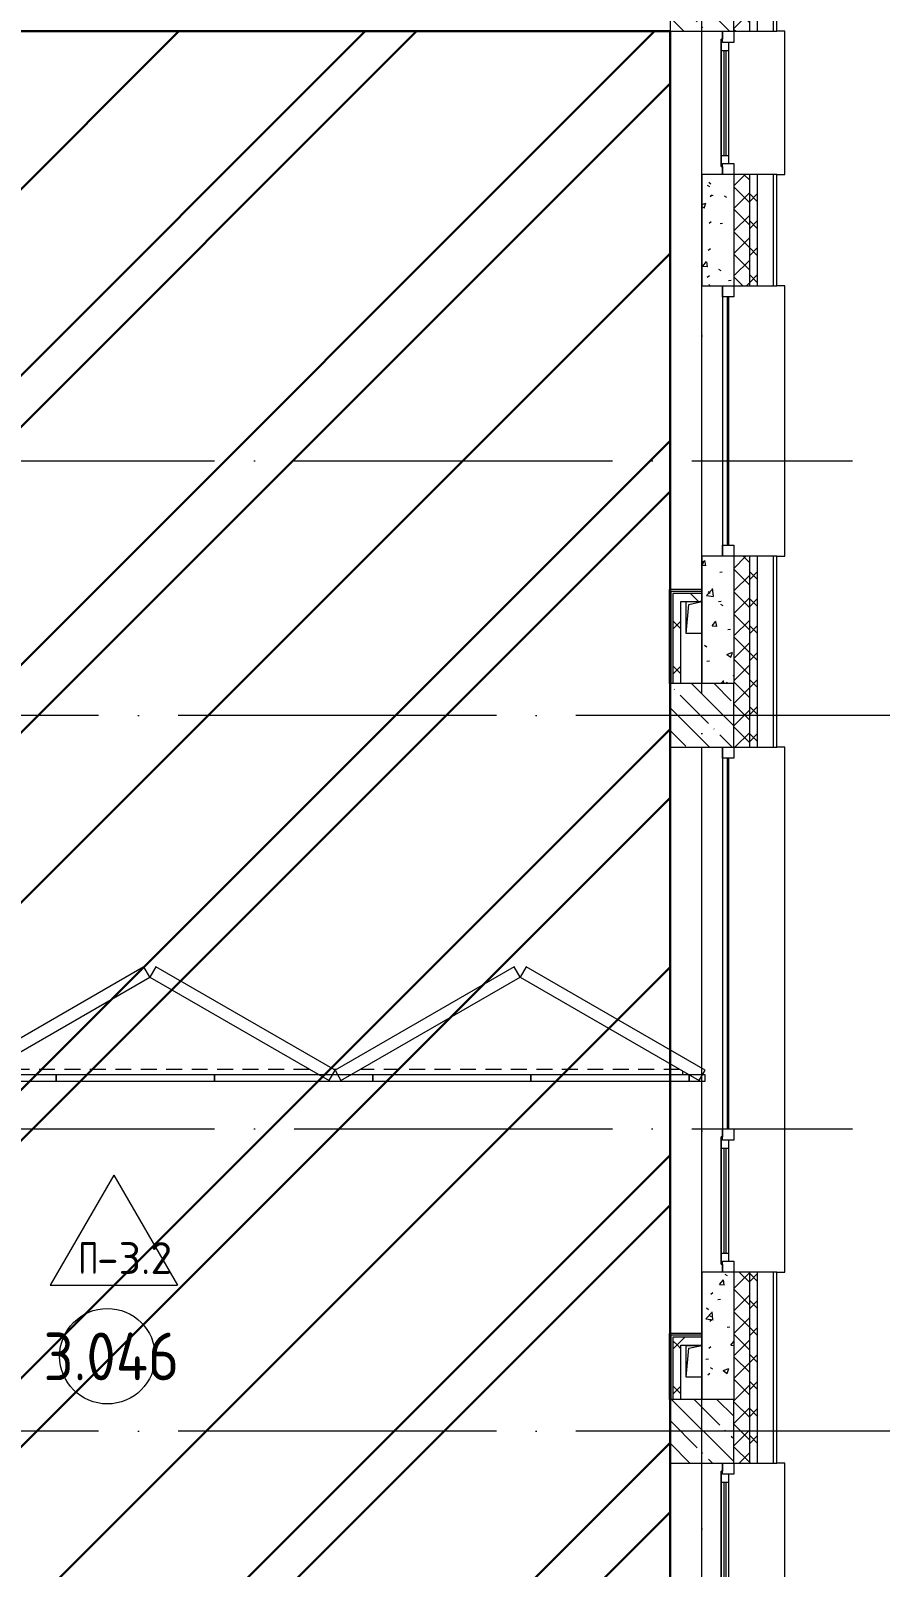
# Model space of a CAD drawing. Header units: millimetres. Extents: x -68946 to 690821, y -552984 to 293768.
# Drawn here: x 176584 to 181924, y -255286 to -245627 of the extents above; entities that cross this region are included whole.
import ezdxf

# ---------------------------------------------------------------- set-up
doc = ezdxf.new("R2010")
doc.units = ezdxf.units.MM
doc.linetypes.add('200_ШТРИХ__ш1_п0_6_', pattern=[160, 100, -60])
doc.linetypes.add('ADSK_Линия сетки', pattern=[2500, 2000, -250, 0, -250])
for name, color, linetype, lineweight in [('1.2) Стяжка 6 вып.', 30, 'Continuous', 30), ('1.3) Звуко-изол           6 вып.', 90, 'Continuous', 30), ('1.4) Стяжка 6 вып.', 30, 'Continuous', 30), ('A-AREA-____-IDEN', 250, 'Continuous', 9), ('A-DETL-GENF-OTLN', 250, 'Continuous', 5), ('A-DOOR-____-OTLN', 250, 'Continuous', 5), ('A-DOOR-FRAM-MCUT', 250, 'Continuous', 5), ('A-FLOR-____-IDEN', 250, 'Continuous', 9), ('A-FLOR-____-OTLN', 250, 'Continuous', 9), ('A-GENM-____-MCUT', 250, 'Continuous', 25), ('A-GENM-____-OTLN', 250, 'Continuous', 9), ('A-GLAZ-____-MCUT', 250, 'Continuous', 9), ('A-GLAZ-____-OTLN', 250, 'Continuous', 5), ('A-WALL-____-MCUT', 250, 'Continuous', 13), ('A-WALL-____-PATT', 250, 'Continuous', 13), ('A-WALL-FNSH-MCUT', 250, 'Continuous', 13), ('I-WALL-____-OTLN', 250, 'Continuous', 9), ('S-COLS-____-MCUT', 250, 'Continuous', 25), ('S-COLS-____-OTLN', 250, 'Continuous', 9), ('S-GRID-____-OTLN', 250, 'Continuous', 9)]:
    doc.layers.add(name, color=color, linetype=linetype, lineweight=lineweight)
doc.styles.add('ISOCPEUR_1', font='isocpeur.ttf', dxfattribs={"width": 0.9, "height": 250})
doc.styles.add('ISOCPEUR_2', font='isocpeur.ttf', dxfattribs={"height": 160})
pattern_1 = [(50, (28052.9, -258555.93), (364.3679, -31.8783), [38.1, -419.1]), (355, (28052.9, -258555.93), (-70.48585, 382.1133), [30.48, -335.28]), (100.451, (28083.27, -258558.6), (293.885, 350.2334), [32.38, -356.18]), (46.184, (28052.9, -258454.33), (542.1585, -84.0858), [57.15, -628.65]), (96.636, (28098.1, -258461.34), (474.8049, 494.8554), [48.57, -534.27]), (351.184, (28052.9, -258454.33), (474.8102, 494.85), [45.72, -502.92]), (21, (28103.7, -258479.73), (303.22847, -204.53046), [38.1, -419.1]), (326, (28103.7, -258479.73), (123.6039, 368.376), [30.48, -335.28]), (71.451, (28128.97, -258496.77), (426.8341, 163.8427), [32.38, -356.18]), (37.5, (28052.9, -258555.93), (6.17665, 169.11015), [16.764, -314.452, 16.764, -323.596, -336.55]), (37.5, (28052.9, -258555.93), (6.17665, 169.11015), [-671.576, 16.764, -319.786]), (7.5, (28052.9, -258555.93), (133.63888, 200.3615), [16.764, -177.292, 16.764, -306.832, -128.27]), (7.5, (28052.9, -258555.93), (133.63888, 200.3615), [-517.652, 16.764, -111.506]), (327.5, (27939.62, -258555.93), (271.18182, -11.45836), [16.764, -110.236, 16.764, -379.476, -525.78]), (327.5, (27939.62, -258555.93), (271.18182, -11.45836), [-523.24, 16.764, -509.016]), (317.5, (27888.82, -258555.93), (296.2585, 50.85285), [16.764, -148.336, 16.764, -246.38, -373.38]), (317.5, (27888.82, -258555.93), (296.2585, 50.85285), [-428.244, 16.764, -356.616])]
pattern_2 = [(45, (28052.9, -258555.93), (-141.42136, 141.42136), []), (135, (28052.9, -258555.93), (-141.42136, -141.42136), [])]

# ---------------------------------------------------------------- blocks, each defined once
blk = doc.blocks.new('DOR__перегородка__Прямоугольная - Вн_ДПГ_6840х3880h-31766870-АР1_Маркировочный план 3 этажа секция 2_3')
at = {"layer": 'A-DOOR-____-OTLN', "linetype": '200_ШТРИХ__ш1_п0_6_'}
for p, q in [((-7200, -65), (-7200, -40)), ((-7182.8, -75), (-5177.1, -75)), ((-5027.1, -75), (-5006.2, -75)), ((-4856.2, -75), (-2850.5, -75)), ((-2700.6, -75), (-2679.7, -75)), ((-2529.7, -75), (-520.4, -75)), ((-734.8, -198.8), (-734.8, -75)), ((-659.8, -155.5), (-659.8, -75)), ((-584.8, -112.2), (-584.8, -75)), ((-370.4, -75), (-360, -75)), ((-360, -1474.2), (-360, -40)), ((-509.8, -1474.2), (-509.8, -155.5)), ((-434.8, -1474.2), (-434.8, -112.2)), ((-734.8, -1474.2), (-734.8, -285.4)), ((-659.8, -1474.2), (-659.8, -242.1)), ((-584.8, -1474.2), (-584.8, -198.8)), ((-734.8, -1474.2), (-360, -1474.2))]:
    blk.add_line(p, q, dxfattribs=at)
at = {"layer": 'A-DOOR-FRAM-MCUT'}
for p, q in [((-7305.7, -4), (-7343.2, -69)), ((-7343.2, -69), (-6217.4, -719.1)), ((-6179.9, -654.2), (-7305.7, -4)), ((-5054.2, -4), (-6179.9, -654.2)), ((-6142.4, -719.1), (-5016.7, -69)), ((-5016.7, -69), (-5054.2, -4)), ((-4979.1, -4), (-5016.7, -69)), ((-5016.7, -69), (-3890.9, -719.1)), ((-3853.4, -654.2), (-4979.1, -4)), ((-2727.6, -4), (-3853.4, -654.2)), ((-3815.9, -719.1), (-2690.1, -69)), ((-2690.1, -69), (-2727.6, -4)), ((-2652.6, -4), (-2690.1, -69)), ((-2690.1, -69), (-1564.4, -719.1)), ((-1526.9, -654.2), (-2652.6, -4)), ((-397.5, -4), (-1523.3, -654.2)), ((-1485.8, -719.1), (-360, -69)), ((-360, -69), (-397.5, -4)), ((-6217.4, -719.1), (-6179.9, -654.2)), ((-6179.9, -654.2), (-6142.4, -719.1)), ((-3890.9, -719.1), (-3853.4, -654.2)), ((-3853.4, -654.2), (-3815.9, -719.1)), ((-1564.4, -719.1), (-1526.9, -654.2)), ((-1523.3, -654.2), (-1485.8, -719.1))]:
    blk.add_line(p, q, dxfattribs=at)
blk = doc.blocks.new('Окно_СКБ_1Ст1 - 120_Окно_СКБ_1Ст_900_ОК6Л-29019246-АР1_Маркировочный план 3 этажа секция 2_3')
at = {"layer": 'A-GLAZ-____-MCUT'}
for p, q in [((-450, -195), (-450, -125)), ((-450, -125), (-380, -125)), ((-380, -125), (-380, -195)), ((380, -155), (-380, -155)), ((-380, -155), (-380, -195)), ((-330, -205), (-330, -155)), ((330, -205), (330, -155)), ((380, -195), (380, -125)), ((380, -125), (450, -125)), ((380, -195), (380, -155)), ((450, -125), (450, -195)), ((-380, -195), (-450, -195)), ((-380, -195), (-400, -195)), ((-400, -195), (-400, -205)), ((-400, -205), (400, -205)), ((400, -205), (-400, -205)), ((450, -195), (380, -195)), ((400, -195), (380, -195)), ((400, -205), (400, -195))]:
    blk.add_line(p, q, dxfattribs=at)
at = {"layer": 'A-GLAZ-____-MCUT', "lineweight": 5}
for p, q in [((-330, -175), (330, -175)), ((330, -185), (-330, -185))]:
    blk.add_line(p, q, dxfattribs=at)
at = {"layer": 'A-GLAZ-____-OTLN'}
for p, q in [((-450, -195), (-400, -195)), ((400, -195), (450, -195))]:
    blk.add_line(p, q, dxfattribs=at)
blk = doc.blocks.new('Окно_СКБ_2Ст1 - Окно_СКБ_2Ст 3300_ОК2-29018964-АР1_Маркировочный план 3 этажа секция 2_3')
at = {"layer": 'A-GLAZ-____-MCUT'}
for p, q in [((-1650, -195), (-1650, -125)), ((-1650, -125), (-1580, -125)), ((-1580, -125), (-1580, -195)), ((750, -195), (750, -125)), ((750, -125), (820, -125)), ((820, -125), (820, -195)), ((1580, -155), (820, -155)), ((820, -155), (820, -195)), ((870, -205), (870, -155)), ((1530, -205), (1530, -155)), ((1580, -195), (1580, -125)), ((1580, -125), (1650, -125)), ((1580, -195), (1580, -155)), ((1650, -125), (1650, -195)), ((-1580, -195), (-1650, -195)), ((820, -195), (750, -195)), ((820, -195), (800, -195)), ((800, -195), (800, -205)), ((800, -205), (1600, -205)), ((1600, -205), (800, -205)), ((1650, -195), (1580, -195)), ((1600, -195), (1580, -195)), ((1600, -205), (1600, -195))]:
    blk.add_line(p, q, dxfattribs=at)
at = {"layer": 'A-GLAZ-____-MCUT', "lineweight": 5}
for p, q in [((750, -155), (-1580, -155)), ((750, -165), (-1580, -165)), ((870, -175), (1530, -175)), ((1530, -185), (870, -185))]:
    blk.add_line(p, q, dxfattribs=at)
at = {"layer": 'A-GLAZ-____-OTLN'}
for p, q in [((-1650, -195), (800, -195)), ((1600, -195), (1650, -195))]:
    blk.add_line(p, q, dxfattribs=at)
blk = doc.blocks.new('Окно_СКБ_1Ст1 - 120_Окно_СКБ_1Ст_1700_ОК19Л-29018914-АР1_Маркировочный план 3 этажа секция 2_3')
at = {"layer": 'A-GLAZ-____-MCUT'}
for p, q in [((-850, -195), (-850, -125)), ((-850, -125), (-780, -125)), ((-780, -125), (-780, -195)), ((780, -195), (780, -125)), ((780, -125), (850, -125)), ((850, -125), (850, -195)), ((-780, -195), (-850, -195)), ((850, -195), (780, -195))]:
    blk.add_line(p, q, dxfattribs=at)
at = {"layer": 'A-GLAZ-____-MCUT', "lineweight": 5}
for p, q in [((780, -155), (-780, -155)), ((780, -165), (-780, -165))]:
    blk.add_line(p, q, dxfattribs=at)
at = {"layer": 'A-GLAZ-____-OTLN'}
blk.add_line((-850, -195), (850, -195), dxfattribs=at)
blk = doc.blocks.new('WNW_Отлив1 - Отлив_металлический 2-28595994-АР1_Маркировочный план 3 этажа секция 2_3')
at = {"layer": 'A-GLAZ-____-OTLN'}
for p, q in [((850, 320), (-850, 320)), ((-850, 320), (-850, 270)), ((850, 270), (850, 320))]:
    blk.add_line(p, q, dxfattribs=at)
blk = doc.blocks.new('WNW_Отлив1 - Отлив_металлический 2-28598290-АР1_Маркировочный план 3 этажа секция 2_3')
at = {"layer": 'A-GLAZ-____-OTLN'}
for p, q in [((1650, 320), (-1650, 320)), ((-1650, 320), (-1650, 270)), ((1650, 270), (1650, 320))]:
    blk.add_line(p, q, dxfattribs=at)
blk = doc.blocks.new('WNW_Отлив1 - Отлив_металлический 2-28596055-АР1_Маркировочный план 3 этажа секция 2_3')
at = {"layer": 'A-GLAZ-____-OTLN'}
for p, q in [((450, 320), (-450, 320)), ((-450, 320), (-450, 270)), ((450, 270), (450, 320))]:
    blk.add_line(p, q, dxfattribs=at)
blk = doc.blocks.new('BSC_Колонна _Прямоугольная - 400x400-V121-АР1_Маркировочный план 3 этажа секция 2_3')
at = {"layer": 'S-COLS-____-OTLN', "lineweight": 5}
h = blk.add_hatch(dxfattribs=at)
h.set_pattern_fill('FP_96', color=256, style=0, pattern_type=2)
h.set_pattern_definition([(135, (-152749.98, -13125), (-142.56192, -142.56192), []), (135, (-152607.42, -13125), (-142.56192, -142.56192), [252.016, -50.403, 3.353, -47.05])])
h.paths.add_polyline_path([(0, -200), (200, -200), (200, 200), (-200, 200), (-200, -200), (0, -200)])
at = {"layer": 'S-COLS-____-MCUT', "lineweight": 5}
for p, q in [((200, 200), (-200, 200)), ((-200, 200), (-200, -200)), ((200, -200), (200, 200)), ((-200, -200), (200, -200))]:
    blk.add_line(p, q, dxfattribs=at)
blk = doc.blocks.new('BSC_Колонна _Прямоугольная - 400x400-V123-АР1_Маркировочный план 3 этажа секция 2_3')
at = {"layer": 'S-COLS-____-OTLN', "lineweight": 5}
h = blk.add_hatch(dxfattribs=at)
h.set_pattern_fill('FP_98', color=256, style=0, pattern_type=2)
h.set_pattern_definition([(135, (-152749.98, -8625), (-142.56192, -142.56192), []), (135, (-152607.42, -8625), (-142.56192, -142.56192), [252.016, -50.403, 3.353, -47.05])])
h.paths.add_polyline_path([(-100, -200), (200, -200), (200, 200), (-200, 200), (-200, -200)])
at = {"layer": 'S-COLS-____-MCUT', "lineweight": 5}
for p, q in [((200, 200), (-200, 200)), ((-200, 200), (-200, -200)), ((200, -200), (200, 200)), ((-200, -200), (200, -200))]:
    blk.add_line(p, q, dxfattribs=at)
blk = doc.blocks.new('BSC_Колонна _Прямоугольная - 400x400-V125-АР1_Маркировочный план 3 этажа секция 2_3')
at = {"layer": 'S-COLS-____-OTLN', "lineweight": 5}
h = blk.add_hatch(dxfattribs=at)
h.set_pattern_fill('FP_100', color=256, style=0, pattern_type=2)
h.set_pattern_definition([(135, (-152749.98, -4125), (-142.56192, -142.56192), []), (135, (-152607.42, -4125), (-142.56192, -142.56192), [252.016, -50.403, 3.353, -47.05])])
h.paths.add_polyline_path([(0, -200), (200, -200), (200, 200), (-200, 200), (-200, -200), (-65.1, -200)])
at = {"layer": 'S-COLS-____-MCUT', "lineweight": 5}
for p, q in [((200, 200), (-200, 200)), ((-200, 200), (-200, -200)), ((200, -200), (200, 200)), ((-200, -200), (200, -200))]:
    blk.add_line(p, q, dxfattribs=at)
blk = doc.blocks.new('_Wn_-As_OpeningMEP_floor__Rectangular - _Wn_-As_OpeningMEP_floor__Rectangular-34851889-АР1_Маркировочный план 3 этажа секция 2_3')
at = {"layer": 'A-DETL-GENF-OTLN', "lineweight": 5}
for p, q in [((-50, -50), (-32.3, 132.3)), ((-32.3, 132.3), (50, 150))]:
    blk.add_line(p, q, dxfattribs=at)
blk = doc.blocks.new('101_Трансформируемая перегородка - 101_Трансформируемая перегородка без двери-38025958-АР1_Маркировочный план 3 этажа секция 2_3')
at = {"layer": 'A-GENM-____-MCUT', "lineweight": 5}
for p, q in [((100, 0), (0, 0)), ((0, 0), (0, -40)), ((100, -40), (100, 0)), ((100, 0), (100, -40)), ((1094.7, 0), (100, 0)), ((2089.5, 0), (1094.7, 0)), ((1094.7, 0), (1094.7, -40)), ((1094.7, -40), (1094.7, 0)), ((3084.2, 0), (2089.5, 0)), ((2089.5, 0), (2089.5, -40)), ((2089.5, -40), (2089.5, 0)), ((4079, 0), (3084.2, 0)), ((3084.2, 0), (3084.2, -40)), ((3084.2, -40), (3084.2, 0)), ((5073.7, 0), (4079, 0)), ((4079, 0), (4079, -40)), ((4079, -40), (4079, 0)), ((6068.4, 0), (5073.7, 0)), ((5073.7, 0), (5073.7, -40)), ((5073.7, -40), (5073.7, 0)), ((7063.2, 0), (6068.4, 0)), ((6068.4, 0), (6068.4, -40)), ((6068.4, -40), (6068.4, 0)), ((7063.2, -40), (7063.2, 0)), ((7163.2, 0), (7063.2, 0)), ((7063.2, 0), (7063.2, -40)), ((7163.2, -40), (7163.2, 0)), ((0, -40), (100, -40)), ((100, -40), (1094.7, -40)), ((1094.7, -40), (2089.5, -40)), ((2089.5, -40), (3084.2, -40)), ((3084.2, -40), (4079, -40)), ((4079, -40), (5073.7, -40)), ((5073.7, -40), (6068.4, -40)), ((6068.4, -40), (7063.2, -40)), ((7063.2, -40), (7163.2, -40))]:
    blk.add_line(p, q, dxfattribs=at)
blk = doc.blocks.new('AAR_СКБ_Марка_Помещения_мал - Номер-28977439-АР1_Маркировочный план 3 этажа секция 2_3')
at = {"layer": 'A-AREA-____-IDEN'}
blk.add_circle((-0.028, 0), 3, dxfattribs=at)
blk = doc.blocks.new('AAR_СКБ_Марка_Перекрытия - Марка пола-17325028-АР1_Маркировочный план 3 этажа секция 2_3')
at = {"layer": 'A-FLOR-____-IDEN'}
for p, q in [((0, 6.932), (-4.002, 0)), ((0, 6.932), (4.002, 0)), ((-4.002, 0), (4.002, 0))]:
    blk.add_line(p, q, dxfattribs=at)

msp = doc.modelspace()

# ---------------------------------------------------------------- hatches: boundary and pattern name
at = {"layer": '1.2) Стяжка 6 вып.', "lineweight": 30}
h = msp.add_hatch(dxfattribs=at)
h.set_pattern_fill('ANSI31', color=256, scale=333)
h.paths.add_polyline_path([(173502.8838, -258330.9286), (180602.8838, -258330.9286), (180602.8838, -245630.9286), (173502.8838, -245630.9286)])
at = {"layer": '1.3) Звуко-изол           6 вып.', "lineweight": 30}
h = msp.add_hatch(dxfattribs=at)
h.set_pattern_fill('ANSI31', color=256, scale=500)
h.paths.add_polyline_path([(173502.8838, -258330.9286), (180602.8838, -258330.9286), (180602.8838, -245630.9286), (173502.8838, -245630.9286)])
at = {"layer": '1.4) Стяжка 6 вып.', "lineweight": 30}
h = msp.add_hatch(dxfattribs=at)
h.set_pattern_fill('ANSI32', color=256, scale=333)
h.paths.add_polyline_path([(173502.8838, -258330.9286), (180602.8838, -258330.9286), (180602.8838, -245630.9286), (173502.8838, -245630.9286)])
at = {"layer": 'A-WALL-____-PATT', "lineweight": 15}
h = msp.add_hatch(dxfattribs=at)
h.set_pattern_fill('FP_48', color=256, style=0, pattern_type=2)
h.set_pattern_definition([(135, (28052.9, -258555.93), (-84.85281, -84.85281), []), (225, (28052.9, -258555.93), (84.85281, -84.85281), [])])
h.paths.add_polyline_path([(181102.9057, -258830.9286), (181152.9057, -258830.6117), (181152.9057, -257930.9292), (181102.9057, -257930.9292), (181102.9057, -258734.6739)])
h.paths.add_polyline_path([(181152.9057, -256230.9292), (181152.9057, -255530.9292), (181102.9057, -255530.9292), (181102.9057, -256230.9292)])
h.paths.add_polyline_path([(181102.9057, -254630.9292), (181152.9057, -254630.9292), (181152.9057, -253430.9292), (181102.9057, -253430.9292), (181102.9057, -254230.9286)])
h.paths.add_polyline_path([(181102.9057, -250130.9292), (181152.9057, -250130.9292), (181152.9057, -248930.9292), (181102.9057, -248930.9292), (181102.9057, -250016.8744)])
h.paths.add_polyline_path([(181102.9057, -247230.9292), (181152.9057, -247230.9292), (181152.9057, -246530.9292), (181102.9057, -246530.9292)])
h.paths.add_polyline_path([(181102.9057, -245630.9286), (181152.9057, -245630.9286), (181152.9057, -244430.9292), (181102.9057, -244430.9292), (181102.9057, -245230.9286)])
h.paths.add_polyline_path([(181152.9057, -243530.9292), (181152.9057, -242830.9292), (181102.9057, -242830.9292), (181102.9057, -243530.9292)])
h.paths.add_polyline_path([(181102.9057, -241130.9292), (181152.9057, -241130.9292), (181152.9057, -239930.9292), (181102.9057, -239930.9292), (181102.9057, -240730.9286)])
h.paths.add_polyline_path([(181102.9057, -236630.9292), (181152.9057, -236630.9286), (181152.9057, -235430.9292), (181102.9057, -235430.9292), (181102.9057, -236230.9286)])
h.paths.add_polyline_path([(181102.9057, -232130.9292), (181152.9057, -232130.9292), (181152.9057, -230930.9292), (181102.9057, -230930.9292), (181102.9057, -231730.9286)])
h.paths.add_polyline_path([(181152.9057, -229230.9292), (181152.9057, -228530.9292), (181102.9057, -228530.9292), (181102.9057, -229230.9292)])
h.paths.add_polyline_path([(181102.9057, -227630.9292), (181152.9057, -227630.9292), (181152.9057, -226430.9292), (181102.9057, -226430.9292), (181102.9057, -227230.9286)])
h.paths.add_polyline_path([(181152.9057, -223130.9292), (181152.9057, -221930.9292), (181102.9057, -221930.9292), (181102.9057, -223130.9292)])
h.paths.add_polyline_path([(181102.9057, -218630.9292), (181152.9057, -218630.9292), (181152.9057, -217430.9286), (181102.9057, -217430.9286), (181102.9057, -217830.9286)])
h.paths.add_polyline_path([(181102.9057, -216530.9286), (181152.9057, -216530.9286), (181152.9057, -215830.9286), (181102.9057, -215830.9286), (181102.9057, -216130.928)])
h.paths.add_polyline_path([(181102.9057, -214130.9286), (181152.9057, -214130.9286), (181152.9057, -212930.9286), (181102.9057, -212930.9286), (181102.9057, -213520.9292)])
h.paths.add_polyline_path([(181102.9057, -211230.9286), (181152.9057, -211230.9286), (181152.9057, -210530.9292), (181102.9057, -210530.9292), (181102.9057, -210830.9286)])
h.paths.add_polyline_path([(181102.9057, -209630.9292), (181152.9057, -209630.9292), (181152.9057, -208430.9292), (181102.9057, -208430.9292)])
h.paths.add_polyline_path([(181102.9057, -205130.9292), (181152.9057, -205130.9292), (181152.9057, -203930.9292), (181102.9057, -203930.9292), (181102.9057, -204730.9286)])
h.paths.add_polyline_path([(181152.9057, -200630.9292), (181152.9057, -199480.9286), (181102.9057, -199480.9286), (181102.9057, -200630.9292)])
h = msp.add_hatch(dxfattribs=at)
h.set_pattern_fill('FP_49', color=256, style=0, pattern_type=2)
h.set_pattern_definition([(45, (28052.91, -258555.93), (-70.71068, 70.71068), []), (135, (28052.91, -258555.93), (-70.71068, -70.71068), [])])
h.paths.add_polyline_path([(181002.9057, -258730.9286), (181102.9057, -258730.9286), (181102.9057, -257930.9292), (181002.9057, -257930.9292), (181002.9057, -258530.9286)])
h.paths.add_polyline_path([(181002.9057, -256230.9292), (181102.9057, -256230.9292), (181102.9057, -255530.9292), (181002.9057, -255530.9292)])
h.paths.add_polyline_path([(181102.9057, -254630.9292), (181102.9057, -253430.9292), (181002.9057, -253430.9292), (181002.9057, -254630.9292)])
h.paths.add_polyline_path([(181102.9057, -250130.9292), (181102.9057, -248930.9292), (181002.9057, -248930.9292), (181002.9057, -250130.9292)])
h.paths.add_polyline_path([(181102.9057, -247230.9292), (181102.9057, -246530.9292), (181002.9057, -246530.9292), (181002.9057, -247230.9292)])
h.paths.add_polyline_path([(181002.9057, -245630.9286), (181102.9057, -245630.9286), (181102.9057, -244430.9292), (181002.9057, -244430.9292), (181002.9057, -245230.9286)])
h.paths.add_polyline_path([(181085.7461, -243530.9292), (181102.9057, -243530.9292), (181102.9057, -242830.9292), (181002.9057, -242830.9292), (181002.9057, -243530.9292)])
h.paths.add_polyline_path([(181102.9057, -241130.9292), (181102.9057, -239930.9292), (181002.9057, -239930.9292), (181002.9057, -241130.9292)])
h.paths.add_polyline_path([(181002.9057, -236630.9292), (181102.9057, -236630.9292), (181102.9057, -235430.9292), (181002.9057, -235430.9292), (181002.9057, -236230.9286)])
h.paths.add_polyline_path([(181002.9057, -232130.9292), (181102.9057, -232130.9292), (181102.9057, -230930.9292), (181002.9057, -230930.9292), (181002.9057, -231730.9286)])
h.paths.add_polyline_path([(181002.9057, -229230.9292), (181102.9057, -229230.9292), (181102.9057, -228530.9292), (181002.9057, -228530.9292), (181002.9057, -229168.7475)])
h.paths.add_polyline_path([(181102.9057, -227630.9292), (181102.9057, -226430.9292), (181002.9057, -226430.9292), (181002.9057, -227630.9292)])
h.paths.add_polyline_path([(181102.9057, -223130.9292), (181102.9057, -221930.9292), (181002.9057, -221930.9292), (181002.9057, -223130.9292)])
h.paths.add_polyline_path([(181002.9057, -218630.9292), (181102.9057, -218630.9292), (181102.9057, -217430.9286), (181002.9057, -217430.9286), (181002.9057, -217830.9286)])
h.paths.add_polyline_path([(181102.9057, -216530.9286), (181102.9057, -215830.9286), (181002.9057, -215830.9286), (181002.9057, -216530.9286)])
h.paths.add_polyline_path([(181002.9057, -214130.9286), (181102.9057, -214130.9286), (181102.9057, -212930.9286), (181002.9057, -212930.9286), (181002.9057, -213520.9292)])
h.paths.add_polyline_path([(181002.9057, -211230.9286), (181102.9057, -211230.9286), (181102.9057, -210530.9292), (181002.9057, -210530.9292), (181002.9057, -210830.9286)])
h.paths.add_polyline_path([(181102.9057, -209630.9292), (181102.9057, -208430.9292), (181002.9057, -208430.9292), (181002.9057, -209630.9292)])
h.paths.add_polyline_path([(181002.9057, -205130.9292), (181102.9057, -205130.9292), (181102.9057, -203930.9292), (181002.9057, -203930.9292), (181002.9057, -204730.9286)])
h.paths.add_polyline_path([(181102.9057, -200630.9292), (181102.9057, -199580.9286), (181002.9057, -199580.9286), (181002.9057, -200630.9292)])
h = msp.add_hatch(dxfattribs=at)
h.set_pattern_fill('FP_124', color=256, style=0, pattern_type=2)
h.set_pattern_definition(pattern_1)
h.paths.add_polyline_path([(180802.9057, -249730.9286), (181002.9057, -249730.9286), (181002.8838, -248930.9292), (180802.9057, -248930.9292), (180802.9057, -249495.6712)])
h.paths.add_polyline_path([(180802.9057, -247230.9292), (181002.9057, -247230.9292), (181002.8838, -246530.9292), (180802.9057, -246530.9292)])
h = msp.add_hatch(dxfattribs=at)
h.set_pattern_fill('FP_52', color=256, style=0, pattern_type=2)
h.set_pattern_definition(pattern_2)
h.paths.add_polyline_path([(180670.8619, -249215.5733), (180802.8625, -249215.5733), (180802.8625, -249165.5733), (180620.8619, -249165.5733), (180620.8619, -249215.5733)])
h = msp.add_hatch(dxfattribs=at)
h.set_pattern_fill('FP_52', color=256, style=0, pattern_type=2)
h.set_pattern_definition(pattern_2)
h.paths.add_polyline_path([(180670.8619, -249730.9286), (180670.8619, -249215.5733), (180620.8619, -249215.5733), (180620.8619, -249730.9286)])
h = msp.add_hatch(dxfattribs=at)
h.set_pattern_fill('FP_124', color=256, style=0, pattern_type=2)
h.set_pattern_definition(pattern_1)
h.paths.add_polyline_path([(180802.9057, -254230.9286), (181002.9057, -254230.9286), (181002.8838, -253430.9292), (180802.9057, -253430.9292), (180802.9057, -254186.4998)])
h = msp.add_hatch(dxfattribs=at)
h.set_pattern_fill('FP_52', color=256, style=0, pattern_type=2)
h.set_pattern_definition(pattern_2)
h.paths.add_polyline_path([(180802.8625, -253890.4286), (180802.8625, -253840.4286), (180620.8619, -253840.4286), (180620.8619, -253890.4286), (180720.0248, -253890.4286)])
h = msp.add_hatch(dxfattribs=at)
h.set_pattern_fill('FP_52', color=256, style=0, pattern_type=2)
h.set_pattern_definition(pattern_2)
h.paths.add_polyline_path([(180670.8619, -254230.9286), (180670.8619, -253890.4286), (180620.8619, -253890.9286), (180620.8619, -254230.9286)])

# ---------------------------------------------------------------- linework, layer by layer
at = {"layer": '1.2) Стяжка 6 вып.', "lineweight": 30}
msp.add_lwpolyline([(173502.8838, -258330.9286), (180602.8838, -258330.9286), (180602.8838, -245630.9286), (173502.8838, -245630.9286)], close=True, dxfattribs=at)
at = {"layer": 'A-FLOR-____-OTLN', "lineweight": 5}
for p, q in [((180702.9057, -249415.5733), (180702.9057, -249215.5733)), ((180802.9057, -249415.5733), (180702.9057, -249415.5733)), ((180702.9057, -254090.9286), (180702.9057, -253890.9286)), ((180702.9057, -253890.9286), (180802.9057, -253890.9286)), ((180802.9057, -254090.9286), (180702.9057, -254090.9286))]:
    msp.add_line(p, q, dxfattribs=at)
at = {"layer": 'A-WALL-____-MCUT', "color": 7, "lineweight": 15}
for p, q in [((181102.9057, -245630.9292), (181102.9057, -244430.9292)), ((181152.9057, -245630.9292), (181152.9057, -244430.9292)), ((181102.9057, -245630.9292), (181152.9057, -245630.9292)), ((180802.9057, -246530.9292), (180802.9057, -247230.9292)), ((181002.9057, -246530.9292), (180802.9057, -246530.9292)), ((181002.9057, -246530.9292), (181002.9057, -247230.9292)), ((181152.9057, -246530.9292), (181102.9057, -246530.9292)), ((181102.9057, -247230.9292), (181102.9057, -246530.9292)), ((181152.9057, -247230.9292), (181152.9057, -246530.9292)), ((180802.9057, -247230.9292), (181002.9057, -247230.9292)), ((181102.9057, -247230.9292), (181152.9057, -247230.9292)), ((180802.9057, -248930.9292), (180802.9057, -249730.9286)), ((181002.9057, -248930.9292), (180802.9057, -248930.9292)), ((181002.9057, -248930.9292), (181002.9057, -249730.9286)), ((181152.9057, -248930.9292), (181102.9057, -248930.9292)), ((181102.9057, -250130.9292), (181102.9057, -248930.9292)), ((181152.9057, -250130.9292), (181152.9057, -248930.9292)), ((180620.8619, -249165.5733), (180620.8619, -249730.9286)), ((180802.8625, -249165.5733), (180620.8619, -249165.5733)), ((180802.8625, -249215.5733), (180802.8625, -249165.5733)), ((180670.8619, -249730.9286), (180670.8619, -249215.5733)), ((180670.8619, -249215.5733), (180802.8625, -249215.5733)), ((181102.9057, -250130.9292), (181152.9057, -250130.9292)), ((180802.9057, -253430.9292), (180802.9057, -254230.9286)), ((181002.9057, -253430.9292), (180802.9057, -253430.9292)), ((181002.9057, -253430.9292), (181002.9057, -254230.9286)), ((181152.9057, -253430.9292), (181102.9057, -253430.9292)), ((181102.9057, -254630.9292), (181102.9057, -253430.9292)), ((181152.9057, -254630.9292), (181152.9057, -253430.9292)), ((180620.8619, -253840.4286), (180620.8619, -254230.9286)), ((180802.8625, -253840.4286), (180620.8619, -253840.4286)), ((180670.8619, -254230.9286), (180670.8619, -253890.4286)), ((180670.8619, -253890.4286), (180802.8625, -253890.4286)), ((180802.8625, -253890.4286), (180802.8625, -253840.4286)), ((181102.9057, -254630.9292), (181152.9057, -254630.9292))]:
    msp.add_line(p, q, dxfattribs=at)
at = {"layer": 'A-WALL-____-MCUT', "lineweight": 15}
for p, q in [((181252.9057, -245630.9292), (181252.9057, -244430.9292)), ((181252.9057, -247230.9292), (181252.9057, -246530.9292)), ((181252.9057, -250130.9292), (181252.9057, -248930.9292)), ((180608.3619, -249153.0733), (180608.3619, -249730.9286)), ((180802.8625, -249153.0733), (180608.3619, -249153.0733)), ((181252.9057, -254630.9292), (181252.9057, -253430.9292)), ((180608.3619, -253827.9286), (180608.3619, -254230.9286)), ((180802.8625, -253827.9286), (180608.3619, -253827.9286))]:
    msp.add_line(p, q, dxfattribs=at)
at = {"layer": 'A-WALL-____-MCUT', "color": 10, "lineweight": 15}
for p, q in [((181002.9057, -245630.9292), (181102.9057, -245630.9292)), ((181152.9057, -245630.9292), (181252.9057, -245630.9292)), ((181102.9057, -246530.9292), (181002.9057, -246530.9292)), ((181252.9057, -246530.9292), (181152.9057, -246530.9292)), ((181002.9057, -247230.9292), (181102.9057, -247230.9292)), ((181152.9057, -247230.9292), (181252.9057, -247230.9292)), ((181102.9057, -248930.9292), (181002.9057, -248930.9292)), ((181252.9057, -248930.9292), (181152.9057, -248930.9292)), ((181002.9057, -250130.9292), (181102.9057, -250130.9292)), ((181152.9057, -250130.9292), (181252.9057, -250130.9292)), ((181102.9057, -253430.9292), (181002.9057, -253430.9292)), ((181252.9057, -253430.9292), (181152.9057, -253430.9292)), ((181002.9057, -254630.9292), (181102.9057, -254630.9292)), ((181152.9057, -254630.9292), (181252.9057, -254630.9292))]:
    msp.add_line(p, q, dxfattribs=at)
at = {"layer": 'A-WALL-FNSH-MCUT', "lineweight": 15}
for p, q in [((181272.9057, -245630.9292), (181272.9057, -244430.9292)), ((181252.9057, -245630.9292), (181272.9057, -245630.9292)), ((181272.9057, -246530.9292), (181252.9057, -246530.9292)), ((181272.9057, -247230.9292), (181272.9057, -246530.9292)), ((181252.9057, -247230.9292), (181272.9057, -247230.9292)), ((181272.9057, -248930.9292), (181252.9057, -248930.9292)), ((181272.9057, -250130.9292), (181272.9057, -248930.9292)), ((180595.8619, -249140.5733), (180595.8619, -249730.9286)), ((180802.8625, -249140.5733), (180595.8619, -249140.5733)), ((180802.8625, -249165.5733), (180802.8625, -249140.5733)), ((180595.8619, -249730.9286), (180602.8838, -249730.9286)), ((181252.9057, -250130.9292), (181272.9057, -250130.9292)), ((181272.9057, -253430.9292), (181252.9057, -253430.9292)), ((181272.9057, -254630.9292), (181272.9057, -253430.9292)), ((180595.8619, -253815.4286), (180595.8619, -254230.9286)), ((180802.8625, -253815.4286), (180595.8619, -253815.4286)), ((180802.8625, -253840.4286), (180802.8625, -253815.4286)), ((180595.8619, -254230.9286), (180602.8838, -254230.9286)), ((181252.9057, -254630.9292), (181272.9057, -254630.9292))]:
    msp.add_line(p, q, dxfattribs=at)
at = {"layer": 'I-WALL-____-OTLN', "lineweight": 15}
for p, q in [((180802.9057, -246530.9292), (180802.9057, -245630.9292)), ((180802.9057, -248930.9292), (180802.9057, -247230.9292)), ((180802.9057, -252150.3074), (180802.9057, -250130.9286)), ((180802.9057, -253430.9292), (180802.9057, -252230.928)), ((180802.9057, -255530.9292), (180802.9057, -254630.9286))]:
    msp.add_line(p, q, dxfattribs=at)
at = {"layer": 'S-GRID-____-OTLN', "linetype": 'ADSK_Линия сетки'}
for p, q in [((180802.9057, -262294.7685), (180802.9057, -197353.9241)), ((93236.8325, -248330.9286), (181748.3453, -248330.9286)), ((184510.8783, -249930.9286), (127372.9057, -249930.9286)), ((93236.8325, -252530.9286), (181748.3453, -252530.9286)), ((184510.8783, -254430.9286), (127372.9057, -254430.9286))]:
    msp.add_line(p, q, dxfattribs=at)

# ---------------------------------------------------------------- block references
at = {"layer": 'A-AREA-____-IDEN', "xscale": 99.99999999999993, "yscale": 99.99999999999993, "zscale": 99.99999999999993}
msp.add_blockref('AAR_СКБ_Марка_Помещения_мал - Номер-28977439-АР1_Маркировочный план 3 этажа секция 2_3', (177068.6849, -253959.2575), dxfattribs=at)
at = {"layer": 'A-DOOR-____-OTLN', "rotation": 180}
msp.add_blockref('DOR__перегородка__Прямоугольная - Вн_ДПГ_6840х3880h-31766870-АР1_Маркировочный план 3 этажа секция 2_3', (173479.9057, -252230.928), dxfattribs=at)
at = {"layer": 'A-FLOR-____-IDEN', "xscale": 99.99999999999993, "yscale": 99.99999999999993, "zscale": 99.99999999999993}
msp.add_blockref('AAR_СКБ_Марка_Перекрытия - Марка пола-17325028-АР1_Маркировочный план 3 этажа секция 2_3', (177105.8215, -253513.6417), dxfattribs=at)
at = {"layer": 'A-GENM-____-OTLN', "lineweight": 5, "rotation": 180}
msp.add_blockref('101_Трансформируемая перегородка - 101_Трансформируемая перегородка без двери-38025958-АР1_Маркировочный план 3 этажа секция 2_3', (180823.086, -252230.928), dxfattribs=at)
at = {"layer": 'A-GLAZ-____-OTLN', "rotation": 269.9999999999999}
for name, p in [('Окно_СКБ_1Ст1 - 120_Окно_СКБ_1Ст_900_ОК6Л-29019246-АР1_Маркировочный план 3 этажа секция 2_3', (181127.9057, -246080.9292)), ('WNW_Отлив1 - Отлив_металлический 2-28596055-АР1_Маркировочный план 3 этажа секция 2_3', (181002.9057, -246080.9292)), ('Окно_СКБ_1Ст1 - 120_Окно_СКБ_1Ст_1700_ОК19Л-29018914-АР1_Маркировочный план 3 этажа секция 2_3', (181127.9057, -248080.9292)), ('WNW_Отлив1 - Отлив_металлический 2-28595994-АР1_Маркировочный план 3 этажа секция 2_3', (181002.9057, -248080.9292)), ('Окно_СКБ_2Ст1 - Окно_СКБ_2Ст 3300_ОК2-29018964-АР1_Маркировочный план 3 этажа секция 2_3', (181127.9057, -251780.9292)), ('WNW_Отлив1 - Отлив_металлический 2-28598290-АР1_Маркировочный план 3 этажа секция 2_3', (181002.9057, -251780.9292)), ('Окно_СКБ_1Ст1 - 120_Окно_СКБ_1Ст_900_ОК6Л-29019246-АР1_Маркировочный план 3 этажа секция 2_3', (181127.9057, -255080.9292)), ('WNW_Отлив1 - Отлив_металлический 2-28596055-АР1_Маркировочный план 3 этажа секция 2_3', (181002.9057, -255080.9292))]:
    msp.add_blockref(name, p, dxfattribs=at)
at = {"layer": 'A-GLAZ-____-OTLN'}
for p in [(180752.9057, -249365.5733), (180752.9057, -254040.9286)]:
    msp.add_blockref('_Wn_-As_OpeningMEP_floor__Rectangular - _Wn_-As_OpeningMEP_floor__Rectangular-34851889-АР1_Маркировочный план 3 этажа секция 2_3', p, dxfattribs=at)
at = {"layer": 'S-COLS-____-OTLN', "lineweight": 5}
for name, p in [('BSC_Колонна _Прямоугольная - 400x400-V121-АР1_Маркировочный план 3 этажа секция 2_3', (180802.8838, -245430.9286)), ('BSC_Колонна _Прямоугольная - 400x400-V123-АР1_Маркировочный план 3 этажа секция 2_3', (180802.8838, -249930.9286)), ('BSC_Колонна _Прямоугольная - 400x400-V125-АР1_Маркировочный план 3 этажа секция 2_3', (180802.8838, -254430.9286))]:
    msp.add_blockref(name, p, dxfattribs=at)

# ---------------------------------------------------------------- texts
at = {"layer": 'A-AREA-____-IDEN', "insert": (176663.9457, -253810.5977), "char_height": 300, "width": 673.4175, "attachment_point": 1, "style": 'ISOCPEUR_1'}
msp.add_mtext('3.046', dxfattribs=at)
at = {"layer": 'A-FLOR-____-IDEN', "char_height": 200, "attachment_point": 1, "style": 'ISOCPEUR_2'}
for s, insert, width in [('\\fISOCPEUR|b0|i0|c204|p34|;\\W.7;П', (176884.4866, -253242.2559), 140.295312), ('-3.2', (177000.2418, -253242.2559), 420.885937)]:
    msp.add_mtext(s, dxfattribs=dict(at, insert=insert, width=width))

doc.saveas('drawing.dxf')
